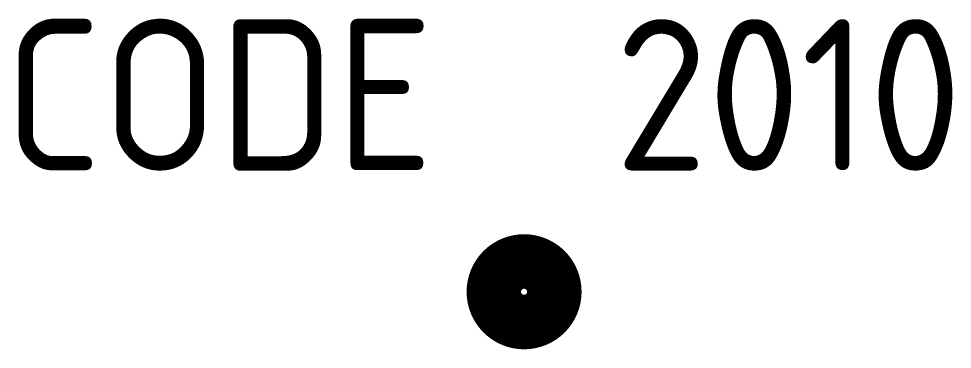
# Model space of a CAD drawing. Extents: x 31.7 to 47.1, y 199.1 to 204.5.
import ezdxf
from ezdxf.enums import TextEntityAlignment as Align

# ---------------------------------------------------------------- set-up
doc = ezdxf.new("R2010")
doc.units = 0
doc.header["$LTSCALE"] = 10
doc.header["$MEASUREMENT"] = 0
doc.layers.get('0').update_dxf_attribs({"linetype": 'CONTINUOUS'})
doc.layers.add('TKST2', color=1, linetype='CONTINUOUS')
doc.layers.add('TKST3', color=3, linetype='CONTINUOUS')
doc.styles.get("Standard").update_dxf_attribs({"font": 'iso8.shx'})

msp = doc.modelspace()

# ---------------------------------------------------------------- linework, layer by layer
msp.add_lwpolyline([(40.5, 200, 0.9, 0.9, 1), (39.5, 200, 0.9, 0.9, 1)], format="xyseb", close=True)

# ---------------------------------------------------------------- texts
at = {"layer": 'TKST2'}
msp.add_attdef('2010', (41.5, 202), ':', height=2.5, dxfattribs=at)
at = {"layer": 'TKST3'}
msp.add_attdef('CODE', text='-X', height=2.5, dxfattribs=at).set_placement((38.5, 202), align=Align.RIGHT)

doc.saveas('drawing.dxf')
